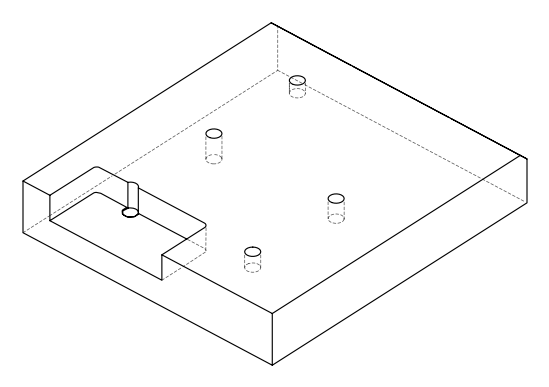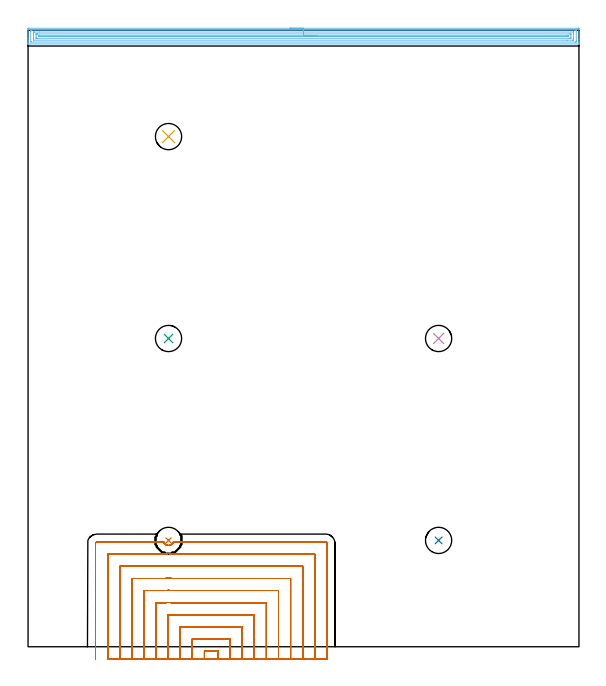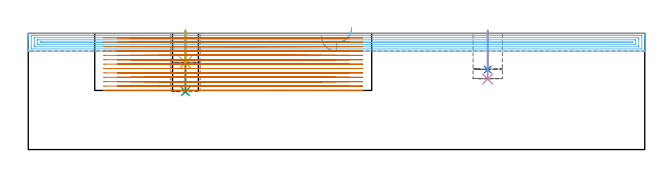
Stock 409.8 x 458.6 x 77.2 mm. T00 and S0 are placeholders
(PLAN: 7 operations, 2 tool changes, 109.3 min)
(1 INDEXABLE_INSERT_DRILL_BLIND_HOLE_FROM_SOLID | STEP1POCKET | NXT0302_010 | 0.17 min | 11530 mm3)
(2 INDEXABLE_INSERT_DRILL_BLIND_HOLE_FROM_SOLID_1 | STEP1POCKET_1 | NXT0302_010 | 0.11 min | 7087 mm3)
(3 INDEXABLE_INSERT_DRILL_BLIND_HOLE_FROM_SOLID_2 | STEP1POCKET_2 | NXT0302_010 | 0.16 min | 11437 mm3)
(4 INDEXABLE_INSERT_DRILL_BLIND_HOLE_FROM_SOLID_3 | STEP1POCKET_3 | NXT0302_010 | 0.13 min | 8961 mm3)
(5 INDEXABLE_INSERT_DRILL_BLIND_HOLE_FROM_SOLID_4 | STEP1POCKET_4 | NXT0302_010 | 0.09 min | 5746 mm3)
(6 AREA_MILL | FG_CHAMFER_SURFACE | UGT0205_001 | 16.57 min | 28041 mm3)
(7 MILL_OPEN_POCKET | POCKET_OPEN | NXT0201_011 | Follow Part, ap 3, ae 75% | 92.12 min | 574975 mm3)
(TOOL NXT0302_010 | Index. Insert Drill 19.5mm [880-D1950L25-05] | D19.5 PA176 FL98 Z2)
(TOOL UGT0205_001 | Chamfer Mill 20 x 3 x 45 deg. | D20 FL50 Z2)
(TOOL NXT0201_011 | ENDMILL 12mm [2P460-1200-NA 1630] | D12 FL38 Z6)
(OP 1 INDEXABLE_INSERT_DRILL_BLIND_HOLE_FROM_SOLID)
G17 G21 G94 G90
T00 M6
G54
G17 G0 G90 X104.5 Y79.1 S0 M3
G43 Z87.2 H1
G94 G81 G98 Z38.3 F250. R79.2
G80
M5
M2
(OP 2 INDEXABLE_INSERT_DRILL_BLIND_HOLE_FROM_SOLID_1)
G17 G21 G94 G90
T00 M6
G54
G17 G0 G90 X305.4 Y79.1 S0 M3
G43 Z87.2 H1
G94 G81 G98 Z53.2 F250. R79.2
G80
M5
M2
(OP 3 INDEXABLE_INSERT_DRILL_BLIND_HOLE_FROM_SOLID_2)
G17 G21 G94 G90
T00 M6
G54
G17 G0 G90 X104.5 Y229.3 S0 M3
G43 Z87.2 H1
G94 G81 G98 Z38.6 F250. R79.2
G80
M5
M2
(OP 4 INDEXABLE_INSERT_DRILL_BLIND_HOLE_FROM_SOLID_3)
G17 G21 G94 G90
T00 M6
G54
G17 G0 G90 X305.4 Y229.3 S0 M3
G43 Z87.2 H1
G94 G81 G98 Z46.9 F250. R79.2
G80
M5
M2
(OP 5 INDEXABLE_INSERT_DRILL_BLIND_HOLE_FROM_SOLID_4)
G17 G21 G94 G90
T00 M6
G54
G17 G0 G90 X104.5 Y379.5 S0 M3
G43 Z87.2 H1
G94 G81 G98 Z57.7 F250. R79.2
G80
M5
M2
(OP 6 AREA_MILL)
G17 G21 G94 G90
T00 M6
G54
G17 G0 G90 X194.9 Y460.1 S1061 M3
G43 Z87.2 H0
Z75.5
G94 G1 X194.938 Z74.628 F250.
X195.052 Z73.764
X195.241 Z72.912
X195.503 Z72.08
X195.837 Z71.274
X196.24 Z70.5
X196.708 Z69.764
X197.24 Z69.072
X197.829 Z68.429
X198.472 Z67.84
X199.164 Z67.309
X199.9 Z66.84
X200.674 Z66.437
X201.48 Z66.103
X202.312 Z65.841
X203.164 Z65.652
X204.028 Z65.538
X204.9 Z65.5
X409.173
X409.538 Y460.096 Z65.502
X409.79 Y460.092 Z65.506
X409.8 Y459.837 Z65.761
Y451.589 Z74.006
Y450.172 Z75.424
Y449.815 Z75.78
Y449.102 Z76.498
Y448.825 Z76.775
Y448.434 Z77.157
X409.791 Y448.403 Z77.188
X409.62 Y448.4 Z77.2
X0.18
X0.01 Y448.403 Z77.188
X0.007 Y448.433 Z77.159
X0. Y448.825 Z76.775
Y449.102 Z76.498
Y449.815 Z75.78
Y451.059 Z74.538
Y452.476 Z73.119
Y459.307 Z66.291
X0.002 Y459.572 Z66.026
X0.008 Y460.092 Z65.506
X0.1 Y460.095 Z65.503
X0.627 Y460.1 Z65.5
X204.9
Y458.686 Z66.914
X407.384
X407.79 Y458.685 Z66.915
X407.799 Y458.275 Z67.325
X407.8 Y450.702 Z74.898
X407.799 Y450.292 Z75.308
X407.79 Y449.815 Z75.785
X407.386 Y449.814 Z75.786
X2.416
X2.01 Y449.815 Z75.785
X2.001 Y450.225 Z75.375
X2. Y457.798 Z67.802
X2.001 Y458.208 Z67.392
X2.01 Y458.685 Z66.915
X2.414 Y458.686 Z66.914
X204.9
Y457.272 Z68.328
X405.719 Y457.271 Z68.329
X405.762 Y457.27 Z68.33
X405.785 Y457.267 Z68.333
X405.79 Y457.265 Z68.335
X405.793 Y457.246 Z68.354
X405.798 Y457.112 Z68.488
X405.8 Y456.911 Z68.689
Y456.71 Z68.89
Y452.476 Z73.124
Y452.275 Z73.325
X405.795 Y451.589 Z74.011
X405.791 Y451.397 Z74.203
X405.77 Y451.235 Z74.365
X405.597 Y451.233 Z74.367
X405.066 Y451.23 Z74.37
X401.051 Y451.228 Z74.372
X4.082 Y451.229 Z74.371
X4.038 Y451.23 Z74.37
X4.015 Y451.233 Z74.367
X4.01 Y451.235 Z74.365
X4.007 Y451.255 Z74.346
X4.002 Y451.388 Z74.212
X4. Y451.589 Z74.011
Y451.79 Z73.81
Y456.024 Z69.576
Y456.225 Z69.375
X4.005 Y456.911 Z68.689
X4.009 Y457.103 Z68.497
X4.03 Y457.265 Z68.335
X4.203 Y457.267 Z68.333
X4.734 Y457.27 Z68.33
X8.741 Y457.272 Z68.328
X204.9
Y455.857 Z69.743
X403.084
X403.692 Y455.852 Z69.748
X403.758 Y455.85 Z69.75
X403.79 Y455.843 Z69.757
X403.792 Y455.794 Z69.806
X403.796 Y455.578 Z70.022
X403.8 Y455.146 Z70.454
Y453.372 Z72.228
X403.796 Y452.924 Z72.676
X403.792 Y452.705 Z72.895
X403.79 Y452.656 Z72.944
X403.744 Y452.65 Z72.95
X403.637 Y452.647 Z72.953
X402.915 Y452.643 Z72.957
X402.747
X6.716
X6.108 Y452.648 Z72.952
X6.042 Y452.65 Z72.95
X6.01 Y452.657 Z72.943
X6.008 Y452.706 Z72.894
X6.004 Y452.922 Z72.678
X6. Y453.354 Z72.246
Y455.128 Z70.472
X6.004 Y455.576 Z70.024
X6.008 Y455.795 Z69.805
X6.01 Y455.844 Z69.756
X6.056 Y455.85 Z69.75
X6.163 Y455.853 Z69.747
X6.885 Y455.857 Z69.743
X7.053
X204.9
Y454.443 Z71.157
X401.127
X401.322 Y454.441 Z71.159
X401.711 Y454.436 Z71.164
X401.791 Y454.43 Z71.17
X401.794 Y454.404 Z71.196
X401.798 Y454.345 Z71.255
Y454.25 Z71.35
X401.793 Y454.084 Z71.516
X401.791 Y454.068 Z71.532
X401.749 Y454.064 Z71.536
X401.646 Y454.06 Z71.54
X401.517 Y454.058 Z71.542
X8.673 Y454.057 Z71.543
X8.478 Y454.059 Z71.541
X8.089 Y454.064 Z71.536
X8.009 Y454.07 Z71.53
X8.006 Y454.096 Z71.504
X8.002 Y454.155 Z71.445
Y454.25 Z71.35
X8.007 Y454.416 Z71.184
X8.009 Y454.431 Z71.169
X8.051 Y454.436 Z71.164
X8.154 Y454.44 Z71.16
X8.283 Y454.442 Z71.158
X204.9 Y454.443 Z71.157
X205.772 Z71.195
X206.636 Z71.309
X207.488 Z71.498
X208.32 Z71.76
X209.126 Z72.094
X209.9 Z72.497
X210.636 Z72.965
X211.328 Z73.496
X211.971 Z74.086
X212.56 Z74.729
X213.092 Z75.421
X213.56 Z76.157
X213.963 Z76.931
X214.297 Z77.737
X214.559 Z78.569
X214.748 Z79.42
X214.862 Z80.285
X214.9 Z81.157
G0 Z87.2
M5
M2
(OP 7 MILL_OPEN_POCKET)
G17 G21 G94 G90
T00 M6
G54
G17 G0 G90 X141.3 Y-9. S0 M3
G43 Z87.2 H1
Z74.285
G94 G1 Y-6. F250.
Y-3.2 F500.
X131.2
Y-6.
Y-9. F250.
X150.3
Y-6.
Y5.8 F500.
X122.2
Y-6.
Y-9. F250.
X159.3
Y-6.
Y14.8 F500.
X113.2
Y-6.
Y-9. F250.
X168.3
Y-6.
Y23.8 F500.
X108.007
G2 X104.499 Y23.914 R54.
X104.2 Y23.895 R54.
G1 Y-6.
Y-9. F250.
X177.3
Y-6.
Y32.8 F500.
X108.007
G2 X104.499 Y32.937 R45.
X100.991 Y32.8 R45.
G1 X95.2
Y-6.
Y-9. F250.
X186.3
Y-6.
Y41.8 F500.
X108.007
G2 X104.499 Y41.971 R36.
X100.991 Y41.8 R36.
G1 X86.2
Y-6.
Y-9. F250.
X195.3
Y-6.
Y50.8 F500.
X108.007
G2 X104.499 Y51.029 R27.
X100.991 Y50.8 R27.
G1 X77.2
Y-6.
Y-9. F250.
X204.3
Y-6.
Y59.8 F500.
X108.007
G2 X104.499 Y60.145 R18.
X100.991 Y59.8 R18.
G1 X68.2
Y-6.
Y-9. F250.
X213.3
Y-6.
Y68.8 F500.
X108.007
G2 X104.499 Y69.512 R9.
X100.991 Y68.8 R9.
G1 X59.2
Y-6.
Y-9. F250.
X222.3
Y-6.
Y76.9 F500.
G3 X221.4 Y77.8 R0.9
G1 X108.007
G2 X107.673 Y77.105 R3.805
X107.465 Y76.812 R3.801
X104.48 Y75.357 R3.801
G1 X104.129 Y75.375
X103.621 Y75.457
X103.482 Y75.495
G2 X101.294 Y77.164 R3.854
X101.057 Y77.633 R3.779
G1 X100.991 Y77.8
X51.1
G3 X50.2 Y76.9 R0.9
G1 Y-6.
Y-9. F250.
G0 X141.3 Z71.369
G1 Y-6.
Y-3.2 F500.
X131.2
Y-6.
Y-9. F250.
X150.3
Y-6.
Y5.8 F500.
X122.2
Y-6.
Y-9. F250.
X159.3
Y-6.
Y14.8 F500.
X113.2
Y-6.
Y-9. F250.
X168.3
Y-6.
Y23.8 F500.
X108.007
G2 X104.499 Y23.914 R54.
X104.2 Y23.895 R54.
G1 Y-6.
Y-9. F250.
X177.3
Y-6.
Y32.8 F500.
X108.007
G2 X104.499 Y32.937 R45.
X100.992 Y32.8 R45.
G1 X95.2
Y-6.
Y-9. F250.
X186.3
Y-6.
Y41.8 F500.
X108.007
G2 X104.499 Y41.971 R36.
X100.992 Y41.8 R36.
G1 X86.2
Y-6.
Y-9. F250.
X195.3
Y-6.
Y50.8 F500.
X108.007
G2 X104.499 Y51.029 R27.
X100.992 Y50.8 R27.
G1 X77.2
Y-6.
Y-9. F250.
X204.3
Y-6.
Y59.8 F500.
X108.007
G2 X104.499 Y60.145 R18.
X100.992 Y59.8 R18.
G1 X68.2
Y-6.
Y-9. F250.
X213.3
Y-6.
Y68.8 F500.
X108.007
G2 X104.499 Y69.512 R9.
X100.992 Y68.8 R9.
G1 X59.2
Y-6.
Y-9. F250.
X222.3
Y-6.
Y76.9 F500.
G3 X221.4 Y77.8 R0.9
G1 X108.007
G2 X107.923 Y77.587 R3.805
G1 X107.69 Y77.133
G2 X104.48 Y75.357 R3.801
G1 X104.129 Y75.375
X103.693 Y75.44
X103.658 Y75.447
X103.483 Y75.494
G2 X101.294 Y77.164 R3.854
X100.992 Y77.8 R3.777
G1 X51.1
G3 X50.2 Y76.9 R0.9
G1 Y-6.
Y-9. F250.
G0 X141.3 Z68.454
G1 Y-6.
Y-3.2 F500.
X131.2
Y-6.
Y-9. F250.
X150.3
Y-6.
Y5.8 F500.
X122.2
Y-6.
Y-9. F250.
X159.3
Y-6.
Y14.8 F500.
X113.2
Y-6.
Y-9. F250.
X168.3
Y-6.
Y23.8 F500.
X108.007
G2 X104.499 Y23.914 R54.
X104.2 Y23.895 R54.
G1 Y-6.
Y-9. F250.
X177.3
Y-6.
Y32.8 F500.
X108.007
G2 X104.499 Y32.937 R45.
X100.992 Y32.8 R45.
G1 X95.2
Y-6.
Y-9. F250.
X186.3
Y-6.
Y41.8 F500.
X108.007
G2 X104.499 Y41.971 R36.
X100.992 Y41.8 R36.
G1 X86.2
Y-6.
Y-9. F250.
X195.3
Y-6.
Y50.8 F500.
X108.007
G2 X104.499 Y51.029 R27.
X100.992 Y50.8 R27.
G1 X77.2
Y-6.
Y-9. F250.
X204.3
Y-6.
Y59.8 F500.
X108.007
G2 X104.499 Y60.145 R18.
X100.992 Y59.8 R18.
G1 X68.2
Y-6.
Y-9. F250.
X213.3
Y-6.
Y68.8 F500.
X108.007
G2 X104.499 Y69.512 R9.
X100.992 Y68.8 R9.
G1 X59.2
Y-6.
Y-9. F250.
X222.3
Y-6.
Y76.9 F500.
G3 X221.4 Y77.8 R0.9
G1 X108.007
G2 X107.923 Y77.587 R3.805
G1 X107.69 Y77.133
G2 X104.48 Y75.357 R3.801
G1 X104.129 Y75.375
X103.693 Y75.44
X103.658 Y75.447
X103.483 Y75.494
G2 X101.294 Y77.164 R3.852
X100.992 Y77.8 R3.777
G1 X51.1
G3 X50.2 Y76.9 R0.9
G1 Y-6.
Y-9. F250.
G0 X141.3 Z65.538
G1 Y-6.
Y-3.2 F500.
X131.2
Y-6.
Y-9. F250.
X150.3
Y-6.
Y5.8 F500.
X122.2
Y-6.
Y-9. F250.
X159.3
Y-6.
Y14.8 F500.
X113.2
Y-6.
Y-9. F250.
X168.3
Y-6.
Y23.8 F500.
X108.007
G2 X104.499 Y23.914 R54.
X104.2 Y23.895 R54.
G1 Y-6.
Y-9. F250.
X177.3
Y-6.
Y32.8 F500.
X108.007
G2 X104.499 Y32.937 R45.
X100.991 Y32.8 R45.
G1 X95.2
Y-6.
Y-9. F250.
X186.3
Y-6.
Y41.8 F500.
X108.007
G2 X104.499 Y41.971 R36.
X100.991 Y41.8 R36.
G1 X86.2
Y-6.
Y-9. F250.
X195.3
Y-6.
Y50.8 F500.
X108.007
G2 X104.499 Y51.029 R27.
X100.991 Y50.8 R27.
G1 X77.2
Y-6.
Y-9. F250.
X204.3
Y-6.
Y59.8 F500.
X108.007
G2 X104.499 Y60.145 R18.
X100.991 Y59.8 R18.
G1 X68.2
Y-6.
Y-9. F250.
X213.3
Y-6.
Y68.8 F500.
X108.007
G2 X104.499 Y69.512 R9.
X100.991 Y68.8 R9.
G1 X59.2
Y-6.
Y-9. F250.
X222.3
Y-6.
Y76.9 F500.
G3 X221.4 Y77.8 R0.9
G1 X108.007
G2 X107.673 Y77.105 R3.805
X104.48 Y75.357 R3.801
G1 X104.129 Y75.375
X103.693 Y75.44
X103.658 Y75.447
X103.483 Y75.494
G2 X101.294 Y77.164 R3.853
X100.991 Y77.8 R3.779
G1 X51.1
G3 X50.2 Y76.9 R0.9
G1 Y-6.
Y-9. F250.
G0 X141.3 Z62.623
G1 Y-6.
Y-3.2 F500.
X131.2
Y-6.
Y-9. F250.
X150.3
Y-6.
Y5.8 F500.
X122.2
Y-6.
Y-9. F250.
X159.3
Y-6.
Y14.8 F500.
X113.2
Y-6.
Y-9. F250.
X168.3
Y-6.
Y23.8 F500.
X108.007
G2 X104.499 Y23.914 R54.
X104.2 Y23.895 R54.
G1 Y-6.
Y-9. F250.
X177.3
Y-6.
Y32.8 F500.
X108.007
G2 X104.499 Y32.937 R45.
X100.991 Y32.8 R45.
G1 X95.2
Y-6.
Y-9. F250.
X186.3
Y-6.
Y41.8 F500.
X108.007
G2 X104.499 Y41.971 R36.
X100.991 Y41.8 R36.
G1 X86.2
Y-6.
Y-9. F250.
X195.3
Y-6.
Y50.8 F500.
X108.007
G2 X104.499 Y51.029 R27.
X100.991 Y50.8 R27.
G1 X77.2
Y-6.
Y-9. F250.
X204.3
Y-6.
Y59.8 F500.
X108.007
G2 X104.499 Y60.145 R18.
X100.991 Y59.8 R18.
G1 X68.2
Y-6.
Y-9. F250.
X213.3
Y-6.
Y68.8 F500.
X108.007
G2 X104.499 Y69.512 R9.
X100.991 Y68.8 R9.
G1 X59.2
Y-6.
Y-9. F250.
X222.3
Y-6.
Y76.9 F500.
G3 X221.4 Y77.8 R0.9
G1 X108.007
G2 X107.673 Y77.105 R3.805
X104.48 Y75.357 R3.801
G1 X104.129 Y75.375
X103.693 Y75.44
X103.658 Y75.447
X103.483 Y75.494
G2 X101.294 Y77.164 R3.853
X100.991 Y77.8 R3.779
G1 X51.1
G3 X50.2 Y76.9 R0.9
G1 Y-6.
Y-9. F250.
G0 X141.3 Z59.708
G1 Y-6.
Y-3.2 F500.
X131.2
Y-6.
Y-9. F250.
X150.3
Y-6.
Y5.8 F500.
X122.2
Y-6.
Y-9. F250.
X159.3
Y-6.
Y14.8 F500.
X113.2
Y-6.
Y-9. F250.
X168.3
Y-6.
Y23.8 F500.
X108.007
G2 X104.499 Y23.914 R54.
X104.2 Y23.895 R54.
G1 Y-6.
Y-9. F250.
X177.3
Y-6.
Y32.8 F500.
X108.007
G2 X104.499 Y32.937 R45.
X100.991 Y32.8 R45.
G1 X95.2
Y-6.
Y-9. F250.
X186.3
Y-6.
Y41.8 F500.
X108.007
G2 X104.499 Y41.971 R36.
X100.991 Y41.8 R36.
G1 X86.2
Y-6.
Y-9. F250.
X195.3
Y-6.
Y50.8 F500.
X108.007
G2 X104.499 Y51.029 R27.
X100.991 Y50.8 R27.
G1 X77.2
Y-6.
Y-9. F250.
X204.3
Y-6.
Y59.8 F500.
X108.007
G2 X104.499 Y60.145 R18.
X100.991 Y59.8 R18.
G1 X68.2
Y-6.
Y-9. F250.
X213.3
Y-6.
Y68.8 F500.
X108.007
G2 X104.499 Y69.512 R9.
X100.991 Y68.8 R9.
G1 X59.2
Y-6.
Y-9. F250.
X222.3
Y-6.
Y76.9 F500.
G3 X221.4 Y77.8 R0.9
G1 X108.007
G2 X107.673 Y77.105 R3.805
X104.48 Y75.357 R3.801
G1 X104.129 Y75.375
X103.693 Y75.44
X103.658 Y75.447
X103.483 Y75.494
G2 X101.294 Y77.164 R3.854
X100.991 Y77.8 R3.779
G1 X51.1
G3 X50.2 Y76.9 R0.9
G1 Y-6.
Y-9. F250.
G0 X141.3 Z56.792
G1 Y-6.
Y-3.2 F500.
X131.2
Y-6.
Y-9. F250.
X150.3
Y-6.
Y5.8 F500.
X122.2
Y-6.
Y-9. F250.
X159.3
Y-6.
Y14.8 F500.
X113.2
Y-6.
Y-9. F250.
X168.3
Y-6.
Y23.8 F500.
X108.007
G2 X104.499 Y23.914 R54.
X104.2 Y23.895 R54.
G1 Y-6.
Y-9. F250.
X177.3
Y-6.
Y32.8 F500.
X108.007
G2 X104.499 Y32.937 R45.
X100.992 Y32.8 R45.
G1 X95.2
Y-6.
Y-9. F250.
X186.3
Y-6.
Y41.8 F500.
X108.007
G2 X104.499 Y41.971 R36.
X100.992 Y41.8 R36.
G1 X86.2
Y-6.
Y-9. F250.
X195.3
Y-6.
Y50.8 F500.
X108.007
G2 X104.499 Y51.029 R27.
X100.992 Y50.8 R27.
G1 X77.2
Y-6.
Y-9. F250.
X204.3
Y-6.
Y59.8 F500.
X108.007
G2 X104.499 Y60.145 R18.
X100.992 Y59.8 R18.
G1 X68.2
Y-6.
Y-9. F250.
X213.3
Y-6.
Y68.8 F500.
X108.007
G2 X104.499 Y69.512 R9.
X100.992 Y68.8 R9.
G1 X59.2
Y-6.
Y-9. F250.
X222.3
Y-6.
Y76.9 F500.
G3 X221.4 Y77.8 R0.9
G1 X108.007
G2 X107.923 Y77.587 R3.805
G1 X107.69 Y77.133
G2 X104.48 Y75.357 R3.801
G1 X104.129 Y75.375
X103.693 Y75.44
X103.658 Y75.447
X103.483 Y75.494
G2 X101.294 Y77.164 R3.854
X100.992 Y77.8 R3.777
G1 X51.1
G3 X50.2 Y76.9 R0.9
G1 Y-6.
Y-9. F250.
G0 X141.3 Z53.877
G1 Y-6.
Y-3.2 F500.
X131.2
Y-6.
Y-9. F250.
X150.3
Y-6.
Y5.8 F500.
X122.2
Y-6.
Y-9. F250.
X159.3
Y-6.
Y14.8 F500.
X113.2
Y-6.
Y-9. F250.
X168.3
Y-6.
Y23.8 F500.
X108.007
G2 X104.499 Y23.914 R54.
X104.2 Y23.895 R54.
G1 Y-6.
Y-9. F250.
X177.3
Y-6.
Y32.8 F500.
X108.007
G2 X104.499 Y32.937 R45.
X100.992 Y32.8 R45.
G1 X95.2
Y-6.
Y-9. F250.
X186.3
Y-6.
Y41.8 F500.
X108.007
G2 X104.499 Y41.971 R36.
X100.992 Y41.8 R36.
G1 X86.2
Y-6.
Y-9. F250.
X195.3
Y-6.
Y50.8 F500.
X108.007
G2 X104.499 Y51.029 R27.
X100.992 Y50.8 R27.
G1 X77.2
Y-6.
Y-9. F250.
X204.3
Y-6.
Y59.8 F500.
X108.007
G2 X104.499 Y60.145 R18.
X100.992 Y59.8 R18.
G1 X68.2
Y-6.
Y-9. F250.
X213.3
Y-6.
Y68.8 F500.
X108.007
G2 X104.499 Y69.512 R9.
X100.992 Y68.8 R9.
G1 X59.2
Y-6.
Y-9. F250.
X222.3
Y-6.
Y76.9 F500.
G3 X221.4 Y77.8 R0.9
G1 X108.007
G2 X107.923 Y77.587 R3.805
G1 X107.69 Y77.133
G2 X104.48 Y75.357 R3.801
G1 X104.129 Y75.375
X103.693 Y75.44
X103.658 Y75.447
X103.483 Y75.494
G2 X101.294 Y77.164 R3.852
X100.992 Y77.8 R3.777
G1 X51.1
G3 X50.2 Y76.9 R0.9
G1 Y-6.
Y-9. F250.
G0 X141.3 Z50.962
G1 Y-6.
Y-3.2 F500.
X131.2
Y-6.
Y-9. F250.
X150.3
Y-6.
Y5.8 F500.
X122.2
Y-6.
Y-9. F250.
X159.3
Y-6.
Y14.8 F500.
X113.2
Y-6.
Y-9. F250.
X168.3
Y-6.
Y23.8 F500.
X108.007
G2 X104.499 Y23.914 R54.
X104.2 Y23.895 R54.
G1 Y-6.
Y-9. F250.
X177.3
Y-6.
Y32.8 F500.
X108.007
G2 X104.499 Y32.937 R45.
X100.991 Y32.8 R45.
G1 X95.2
Y-6.
Y-9. F250.
X186.3
Y-6.
Y41.8 F500.
X108.007
G2 X104.499 Y41.971 R36.
X100.991 Y41.8 R36.
G1 X86.2
Y-6.
Y-9. F250.
X195.3
Y-6.
Y50.8 F500.
X108.007
G2 X104.499 Y51.029 R27.
X100.991 Y50.8 R27.
G1 X77.2
Y-6.
Y-9. F250.
X204.3
Y-6.
Y59.8 F500.
X108.007
G2 X104.499 Y60.145 R18.
X100.991 Y59.8 R18.
G1 X68.2
Y-6.
Y-9. F250.
X213.3
Y-6.
Y68.8 F500.
X108.007
G2 X104.499 Y69.512 R9.
X100.991 Y68.8 R9.
G1 X59.2
Y-6.
Y-9. F250.
X222.3
Y-6.
Y76.9 F500.
G3 X221.4 Y77.8 R0.9
G1 X108.007
G2 X107.673 Y77.105 R3.805
X104.48 Y75.357 R3.801
G1 X104.129 Y75.375
X103.693 Y75.44
X103.658 Y75.447
X103.483 Y75.494
G2 X101.294 Y77.164 R3.853
X100.991 Y77.8 R3.779
G1 X51.1
G3 X50.2 Y76.9 R0.9
G1 Y-6.
Y-9. F250.
G0 X141.3 Z48.046
G1 Y-6.
Y-3.2 F500.
X131.2
Y-6.
Y-9. F250.
X150.3
Y-6.
Y5.8 F500.
X122.2
Y-6.
Y-9. F250.
X159.3
Y-6.
Y14.8 F500.
X113.2
Y-6.
Y-9. F250.
X168.3
Y-6.
Y23.8 F500.
X108.007
G2 X104.499 Y23.914 R54.
X104.2 Y23.895 R54.
G1 Y-6.
Y-9. F250.
X177.3
Y-6.
Y32.8 F500.
X108.007
G2 X104.499 Y32.937 R45.
X100.991 Y32.8 R45.
G1 X95.2
Y-6.
Y-9. F250.
X186.3
Y-6.
Y41.8 F500.
X108.007
G2 X104.499 Y41.971 R36.
X100.991 Y41.8 R36.
G1 X86.2
Y-6.
Y-9. F250.
X195.3
Y-6.
Y50.8 F500.
X108.007
G2 X104.499 Y51.029 R27.
X100.991 Y50.8 R27.
G1 X77.2
Y-6.
Y-9. F250.
X204.3
Y-6.
Y59.8 F500.
X108.007
G2 X104.499 Y60.145 R18.
X100.991 Y59.8 R18.
G1 X68.2
Y-6.
Y-9. F250.
X213.3
Y-6.
Y68.8 F500.
X108.007
G2 X104.499 Y69.512 R9.
X100.991 Y68.8 R9.
G1 X59.2
Y-6.
Y-9. F250.
X222.3
Y-6.
Y76.9 F500.
G3 X221.4 Y77.8 R0.9
G1 X108.007
G2 X107.673 Y77.105 R3.805
X104.48 Y75.357 R3.801
G1 X104.129 Y75.375
X103.693 Y75.44
X103.658 Y75.447
X103.483 Y75.494
G2 X101.294 Y77.164 R3.853
X100.991 Y77.8 R3.779
G1 X51.1
G3 X50.2 Y76.9 R0.9
G1 Y-6.
Y-9. F250.
G0 X141.3 Z45.131
G1 Y-6.
Y-3.2 F500.
X131.2
Y-6.
Y-9. F250.
X150.3
Y-6.
Y5.8 F500.
X122.2
Y-6.
Y-9. F250.
X159.3
Y-6.
Y14.8 F500.
X113.2
Y-6.
Y-9. F250.
X168.3
Y-6.
Y23.8 F500.
X108.007
G2 X104.499 Y23.914 R54.
X104.2 Y23.895 R54.
G1 Y-6.
Y-9. F250.
X177.3
Y-6.
Y32.8 F500.
X108.007
G2 X104.499 Y32.937 R45.
X100.991 Y32.8 R45.
G1 X95.2
Y-6.
Y-9. F250.
X186.3
Y-6.
Y41.8 F500.
X108.007
G2 X104.499 Y41.971 R36.
X100.991 Y41.8 R36.
G1 X86.2
Y-6.
Y-9. F250.
X195.3
Y-6.
Y50.8 F500.
X108.007
G2 X104.499 Y51.029 R27.
X100.991 Y50.8 R27.
G1 X77.2
Y-6.
Y-9. F250.
X204.3
Y-6.
Y59.8 F500.
X108.007
G2 X104.499 Y60.145 R18.
X100.991 Y59.8 R18.
G1 X68.2
Y-6.
Y-9. F250.
X213.3
Y-6.
Y68.8 F500.
X108.007
G2 X104.499 Y69.512 R9.
X100.991 Y68.8 R9.
G1 X59.2
Y-6.
Y-9. F250.
X222.3
Y-6.
Y76.9 F500.
G3 X221.4 Y77.8 R0.9
G1 X108.007
G2 X107.673 Y77.105 R3.805
X104.48 Y75.357 R3.801
G1 X104.129 Y75.375
X103.693 Y75.44
X103.658 Y75.447
X103.483 Y75.494
G2 X101.294 Y77.164 R3.854
X100.991 Y77.8 R3.779
G1 X51.1
G3 X50.2 Y76.9 R0.9
G1 Y-6.
Y-9. F250.
G0 X141.3 Z42.215
G1 Y-6.
Y-3.2 F500.
X131.2
Y-6.
Y-9. F250.
X150.3
Y-6.
Y5.8 F500.
X122.2
Y-6.
Y-9. F250.
X159.3
Y-6.
Y14.8 F500.
X113.2
Y-6.
Y-9. F250.
X168.3
Y-6.
Y23.8 F500.
X108.007
G2 X104.499 Y23.914 R54.
X104.2 Y23.895 R54.
G1 Y-6.
Y-9. F250.
X177.3
Y-6.
Y32.8 F500.
X108.007
G2 X104.499 Y32.937 R45.
X100.991 Y32.8 R45.
G1 X95.2
Y-6.
Y-9. F250.
X186.3
Y-6.
Y41.8 F500.
X108.007
G2 X104.499 Y41.971 R36.
X100.991 Y41.8 R36.
G1 X86.2
Y-6.
Y-9. F250.
X195.3
Y-6.
Y50.8 F500.
X108.007
G2 X104.499 Y51.029 R27.
X100.991 Y50.8 R27.
G1 X77.2
Y-6.
Y-9. F250.
X204.3
Y-6.
Y59.8 F500.
X108.007
G2 X104.499 Y60.145 R18.
X100.991 Y59.8 R18.
G1 X68.2
Y-6.
Y-9. F250.
X213.3
Y-6.
Y68.8 F500.
X108.007
G2 X104.499 Y69.512 R9.
X100.991 Y68.8 R9.
G1 X59.2
Y-6.
Y-9. F250.
X222.3
Y-6.
Y76.9 F500.
G3 X221.4 Y77.8 R0.9
G1 X108.007
G2 X107.673 Y77.105 R3.805
X104.48 Y75.357 R3.801
G1 X104.129 Y75.375
X103.693 Y75.44
X103.627 Y75.456
X103.504 Y75.489
G2 X103.126 Y75.619 R3.843
X101.294 Y77.164 R3.854
X100.991 Y77.8 R3.779
G1 X51.1
G3 X50.2 Y76.9 R0.9
G1 Y-6.
Y-9. F250.
G0 X141.3 Z39.3
G1 Y-6.
Y-3.2 F500.
X131.2
Y-6.
Y-9. F250.
X150.3
Y-6.
Y5.8 F500.
X122.2
Y-6.
Y-9. F250.
X159.3
Y-6.
Y14.8 F500.
X113.2
Y-6.
Y-9. F250.
X168.3
Y-6.
Y23.8 F500.
X108.007
G2 X104.499 Y23.914 R54.
X104.2 Y23.895 R54.
G1 Y-6.
Y-9. F250.
X177.3
Y-6.
Y32.8 F500.
X108.007
G2 X104.499 Y32.937 R45.
X100.991 Y32.8 R45.
G1 X95.2
Y-6.
Y-9. F250.
X186.3
Y-6.
Y41.8 F500.
X108.007
G2 X104.499 Y41.971 R36.
X100.991 Y41.8 R36.
G1 X86.2
Y-6.
Y-9. F250.
X195.3
Y-6.
Y50.8 F500.
X108.007
G2 X104.499 Y51.029 R27.
X100.991 Y50.8 R27.
G1 X77.2
Y-6.
Y-9. F250.
X204.3
Y-6.
Y59.8 F500.
X108.007
G2 X104.499 Y60.145 R18.
X100.991 Y59.8 R18.
G1 X68.2
Y-6.
Y-9. F250.
X213.3
Y-6.
Y68.8 F500.
X108.007
G2 X104.499 Y69.512 R9.
X100.991 Y68.8 R9.
G1 X59.2
Y-6.
Y-9. F250.
X222.3
Y-6.
Y76.9 F500.
G3 X221.4 Y77.8 R0.9
G1 X108.007
G2 X107.923 Y77.587 R3.805
G1 X107.69 Y77.133
G2 X104.48 Y75.357 R3.801
G1 X104.129 Y75.375
X103.693 Y75.44
G2 X101.294 Y77.164 R3.843
X100.991 Y77.8 R3.777
G1 X51.1
G3 X50.2 Y76.9 R0.9
G1 Y-6.
Y-9. F250.
G0 Z87.2
M5
M2
